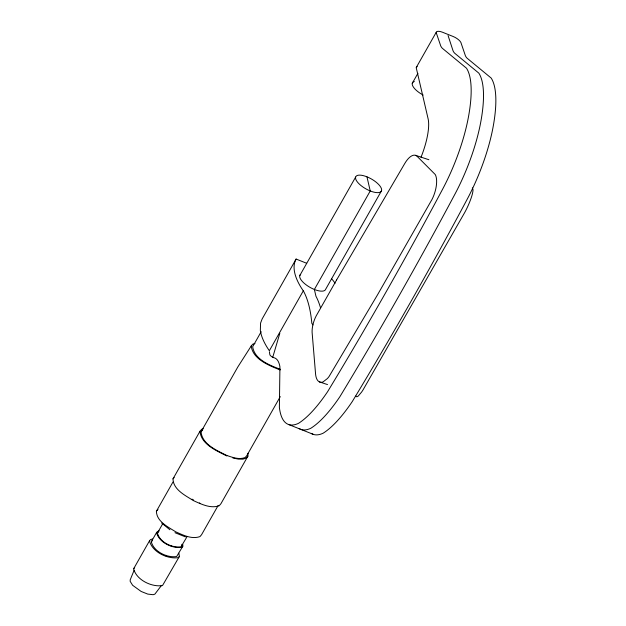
<?xml version="1.0" encoding="UTF-8"?>
<svg xmlns="http://www.w3.org/2000/svg" width="626" height="626" viewBox="0 0 626 626"><rect width="100%" height="100%" fill="white"/><g stroke="black" fill="none" stroke-linecap="round" stroke-linejoin="round"><path stroke-width="0.94" d="M152.564 538.963L150.545 539.596L149.473 540.841L133.635 568.776C136.358 579.887 151.562 587.298 162.502 585.576L179.412 556.389L178.817 553.157M149.473 540.841C152.196 551.952 167.408 559.362 178.347 557.641L179.412 556.389M159.239 530.926L157.462 531.482L156.523 532.585L151.304 541.795C153.699 551.545 167.04 558.048 176.649 556.537L182.808 546.232L182.855 544.667M172.94 482.067L156.39 511.254C156.617 521.497 168.12 526.975 175.71 531.81C183.121 535.113 191.752 539.526 199.952 536.599L201.564 534.721L218.122 505.526M156.523 532.585C158.918 542.335 172.267 548.838 181.869 547.327L182.808 546.232M162.596 523.962L157.439 533.055C159.669 542.132 172.087 548.18 181.024 546.78L187.064 536.646M203.309 428.747L201.697 429.256L199.984 431.259L172.995 478.851C173.23 489.712 185.437 495.518 193.489 500.651C201.345 504.149 210.5 508.836 219.202 505.738L220.915 503.734L247.904 456.143L247.982 453.294M181.9 545.755L181.939 544.307M199.984 431.259C201.102 444.35 216.455 450.697 226.8 455.955L226.667 455.415C216.784 450.384 202.12 444.319 201.048 431.807L237.841 366.938L251.222 345.975L252.771 344.167L254.97 343.478M251.222 345.975C252.677 359.183 269.282 365.678 280.174 369.95M311.286 433.372A94.596 29.211 -68.2 0 0 323.188 433.176A114.808 35.455 -68.2 0 0 352.289 401.532A1682.383 519.58 -68.2 0 0 460.517 211.721L467.082 199.444A87.21 26.934 -68.2 0 0 493.124 126.843A102.977 31.801 -68.2 0 0 491.175 78.062L467.45 58.492A49.102 15.165 -68.2 0 1 465.408 55.777L460.853 42.372A8.169 3.146 29.6 0 0 453.083 36.465L442.504 32.239A8.169 3.146 29.6 0 0 436.173 32.521L440.727 45.925A49.102 15.165 -68.2 0 0 442.77 48.64L466.495 68.211A102.977 31.801 -68.2 0 1 468.444 116.992A87.21 26.934 -68.2 0 1 442.402 189.584L435.837 201.869A1682.383 519.58 -68.2 0 1 327.609 391.68A114.808 35.455 -68.2 0 1 298.508 423.325A94.596 29.211 -68.2 0 1 279.384 407.377L279.924 366.844A58.155 17.958 -68.2 0 0 273.992 357.736A71.121 21.965 -68.2 0 1 272.74 357.29L279.814 333.322M134.066 570.411L130.208 579.825L130.169 581.343L132.642 585.294L141.14 591.453L147.767 594.097L153.12 594.7L154.849 594.16L161.344 585.615M306.685 263.28L296.106 259.054L262.153 318.924L260.572 323.071L260.346 330.356A100.974 38.922 29.6 0 0 267.521 347.986L269.344 350.724L303.297 290.855M261.183 331.717L252.669 346.726C254.438 359.473 269.837 365.349 280.565 369.403M416.337 67.365L436.291 32.176M299.776 275.573L355.646 177.064M412.276 83.266L417.918 73.312M269.383 351.702L269.884 354.919A71.121 21.965 -68.2 0 0 271.582 356.601L272.74 357.29M381.547 190.719L325.684 289.228A14.68 5.657 29.6 0 1 309.283 286.943A14.68 5.657 29.6 0 1 300.676 274.384M280.284 396.61L246.84 455.587L245.196 457.496C239.132 459.969 232.504 457.379 226.667 455.415M201.048 431.807L202.691 429.898M172.995 478.851L174.138 477.521M156.39 511.254L158.002 509.376M157.439 533.055L158.315 532.037M151.304 541.795L152.243 540.7M133.635 568.776L134.7 567.532M247.904 456.143L246.19 458.138L242.958 459.155L238.436 459.116L232.919 458.021M415.5 155.326L428.873 159.724M319.479 381.93L327.523 384.575M185.421 536.873L175.006 532.71M288.609 424.506L313.29 434.358M192.049 499.165L193.684 500.119M169.912 529.752L161.672 523.054M472.34 187.878L473.006 189.608A19.359 3.576 -64.9 0 1 464.719 212.519L362.947 390.061A31.081 5.744 -64.9 0 1 361.531 392.166L358.268 396.023A22.012 4.069 -64.9 0 1 355.881 396.008M448.067 35.526L453.067 50.855A49.102 15.165 -68.2 0 0 455.11 53.57L478.835 73.14A102.977 31.801 -68.2 0 1 480.784 121.913A87.21 26.934 -68.2 0 1 454.742 194.514L448.177 206.799A1682.383 519.58 -68.2 0 1 339.949 396.602A114.808 35.455 -68.2 0 1 310.848 428.247A94.596 29.211 -68.2 0 1 298.946 428.442M366.953 176.829A14.68 5.657 29.6 0 1 380.647 191.9A14.68 5.657 29.6 0 1 358.189 182.941A14.68 5.657 29.6 0 1 366.953 176.829L370.24 190.953L314.377 289.462L315.958 296.262A236.166 72.937 -68.2 0 1 320.473 307.609M199.639 502.85L199.804 503.554M171.125 545.661L171.234 546.13M166.007 555.34L166.226 556.279M331.796 279.008A43.241 16.667 29.6 0 1 335.09 283.226M423.153 95.027A14.093 5.431 29.6 0 1 414.334 81.497M421.04 157.204A42.067 12.99 -68.2 0 0 428.09 118.713L416.22 67.702A8.169 3.146 29.6 0 1 417.221 66.661M296.106 259.054A100.974 38.922 29.6 0 0 301.474 288.116L303.618 291.34A236.166 72.937 -68.2 0 1 311.834 323.306A51.136 15.791 -68.2 0 0 312.977 324.91M336.538 280.049L317.343 313.884A16.542 7.058 -71.8 0 0 312.241 333.987L315.59 374.207A22.012 9.398 -71.8 0 0 323 381.946L327.406 378.542A31.081 13.263 -71.8 0 0 329.057 376.531L377.541 294.791L431.995 199.459A19.359 8.263 -71.8 0 0 435.258 174.537L417.143 156.351A20.173 8.615 -71.8 0 0 404.779 163.48L336.538 280.049"/></g></svg>
